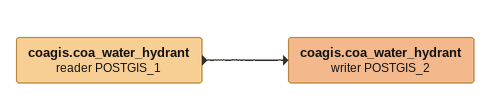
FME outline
coagis.coa_water_hydrant (reader POSTGIS_1)
    -> coagis.coa_water_hydrant (writer POSTGIS_2)
coagis.coa_water_hydrant (writer POSTGIS_2)
